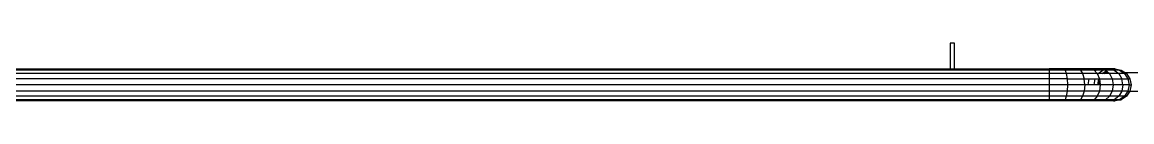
# Model space of a CAD drawing. Header units: metres. Extents: x 0 to 63075, y 0 to 44550.
# Drawn here: x 50634.7 to 50887.5, y 37008.4 to 37021.6 of the extents above; entities that cross this region are included whole.
import ezdxf

# ---------------------------------------------------------------- set-up
doc = ezdxf.new("R2010")
doc.units = ezdxf.units.M
doc.header["$LTSCALE"] = 75
for name, color, linetype in [('GSB', 7, 'Continuous'), ('ML6', 1, 'Continuous'), ('SL1', 8, 'Continuous')]:
    doc.layers.add(name, color=color, linetype=linetype)

# ---------------------------------------------------------------- blocks, each defined once
blk = doc.blocks.new('A$C6bae614f')
at = {"layer": 'SL1'}
for p, q in [((352763.5, 21351.9), (352757.1, 21351.9)), ((352757.1, 21351.9), (352757.1, 21312.8)), ((352763.5, 21312.8), (352763.5, 21351.9)), ((349135.6, 21313), (352907.1, 21312.8)), ((352907.1, 21311), (349135.6, 21311.1)), ((352907.1, 21305.7), (349135.6, 21305.8)), ((352929.4, 21312.8), (352907.1, 21312.8)), ((352907.1, 21312.8), (352907.1, 21311)), ((352907.1, 21311), (352907.1, 21305.7)), ((352931.5, 21311), (352907.1, 21311)), ((352998.8, 21305.7), (352907.1, 21305.7)), ((352907.1, 21305.7), (352907.1, 21297.8)), ((352950.5, 21312.8), (352929.4, 21312.8)), ((352929.4, 21312.8), (352931.5, 21311)), ((352931.5, 21311), (352933.2, 21305.7)), ((353005.6, 21311), (352931.5, 21311)), ((352933.2, 21305.7), (352934.4, 21297.8)), ((352969.5, 21312.8), (352950.5, 21312.8)), ((352950.5, 21312.8), (352954.6, 21311)), ((352954.6, 21311), (352958, 21305.7)), ((352958, 21305.7), (352960.3, 21297.8)), ((352969.5, 21312.8), (352975.3, 21311)), ((353004.6, 21312.8), (352969.5, 21312.8)), ((352980.2, 21305.7), (352975.3, 21311)), ((352976.5, 21309.7), (352978, 21311)), ((352980.2, 21305.7), (352983.5, 21297.8)), ((352981.7, 21305.7), (352988.8, 21311)), ((352985.3, 21312.8), (352992.6, 21311)), ((352987.8, 21305.7), (352993.9, 21309.9)), ((352989.9, 21305.7), (352994.9, 21309)), ((352997.4, 21306.9), (352991.8, 21306.9)), ((352992.6, 21311), (352998.8, 21305.7)), ((352997.2, 21312.8), (353005.6, 21311)), ((353012.8, 21305.7), (352998.8, 21305.7)), ((352998.8, 21305.7), (353002.9, 21297.8)), ((353007.1, 21312.8), (353004.6, 21312.8)), ((353004.6, 21312.8), (353013.7, 21311)), ((353013.7, 21311), (353005.6, 21311)), ((353005.6, 21311), (353012.8, 21305.7)), ((353007.1, 21312.8), (353016.5, 21311)), ((353021.5, 21305.7), (353012.8, 21305.7)), ((353012.8, 21305.7), (353017.5, 21297.8)), ((353013.7, 21311), (353021.5, 21305.7)), ((353013.7, 21311), (353016.5, 21311)), ((353016.5, 21311), (353024.4, 21305.7)), ((353021.5, 21305.7), (353024.4, 21305.7)), ((353021.5, 21305.7), (353026.6, 21297.8)), ((353072.7, 21306.9), (353022.5, 21306.9)), ((353024.4, 21305.7), (353029.7, 21297.8)), ((352907.1, 21297.8), (349135.6, 21297.9)), ((352907.1, 21288.4), (349135.6, 21288.6)), ((352934.4, 21297.8), (352907.1, 21297.8)), ((352907.1, 21297.8), (352907.1, 21288.4)), ((353019.2, 21288.4), (352907.1, 21288.4)), ((352907.1, 21288.4), (352907.1, 21279.1)), ((352934.4, 21297.8), (352960.3, 21297.8)), ((352934.4, 21297.8), (352934.8, 21288.4)), ((352934.8, 21288.4), (352934.4, 21279.1)), ((352960.3, 21297.8), (353002.9, 21297.8)), ((352961.1, 21288.4), (352960.3, 21297.8)), ((352961.1, 21288.4), (352960.3, 21279.1)), ((352966.2, 21288.4), (352967.7, 21297.8)), ((352975.3, 21288.4), (352976.9, 21297.8)), ((352980.8, 21288.4), (352982.7, 21297.8)), ((352982.7, 21288.4), (352983.9, 21294.5)), ((352983.5, 21297.8), (352984.7, 21288.4)), ((352984.7, 21288.4), (352983.5, 21279.1)), ((353002.9, 21297.8), (353026.6, 21297.8)), ((353002.9, 21297.8), (353004.4, 21288.4)), ((353004.4, 21288.4), (353002.9, 21279.1)), ((353019.2, 21288.4), (353017.5, 21297.8)), ((353019.2, 21288.4), (353017.5, 21279.1)), ((353028.4, 21288.4), (353019.2, 21288.4)), ((353026.6, 21297.8), (353028.4, 21288.4)), ((353026.6, 21297.8), (353029.7, 21297.8)), ((353028.4, 21288.4), (353026.6, 21279.1)), ((353028.4, 21288.4), (353031.5, 21288.4)), ((353029.7, 21297.8), (353031.5, 21288.4)), ((353031.5, 21288.4), (353029.7, 21279.1)), ((352907.1, 21279.1), (349135.6, 21279.2)), ((352907.1, 21271.2), (349135.6, 21271.3)), ((353002.9, 21279.1), (352907.1, 21279.1)), ((352907.1, 21279.1), (352907.1, 21271.2)), ((352998.8, 21271.2), (352907.1, 21271.2)), ((352907.1, 21271.2), (352907.1, 21265.9)), ((352933.2, 21271.2), (352931.5, 21265.9)), ((352934.4, 21279.1), (352933.2, 21271.2)), ((352958, 21271.2), (352954.6, 21265.9)), ((352960.3, 21279.1), (352958, 21271.2)), ((352980.2, 21271.2), (352975.3, 21265.9)), ((352983.5, 21279.1), (352980.2, 21271.2)), ((352998.8, 21271.2), (352992.6, 21265.9)), ((353002.9, 21279.1), (352998.8, 21271.2)), ((353012.8, 21271.2), (352998.8, 21271.2)), ((353017.5, 21279.1), (353002.9, 21279.1)), ((353012.8, 21271.2), (353005.6, 21265.9)), ((353017.5, 21279.1), (353012.8, 21271.2)), ((353021.5, 21271.2), (353012.8, 21271.2)), ((353021.5, 21271.2), (353013.7, 21265.9)), ((353024.4, 21271.2), (353016.5, 21265.9)), ((353026.6, 21279.1), (353017.5, 21279.1)), ((353026.6, 21279.1), (353021.5, 21271.2)), ((353021.5, 21271.2), (353024.4, 21271.2)), ((353029.7, 21279.1), (353024.4, 21271.2)), ((353026.6, 21279.1), (353029.7, 21279.1)), ((353075, 21278.4), (353029.2, 21278.4)), ((352907.1, 21265.9), (349135.6, 21266)), ((352907.1, 21264), (349135.6, 21264.2)), ((352907.1, 21265.9), (352907.1, 21264)), ((353013.7, 21265.9), (352907.1, 21265.9)), ((352969.5, 21264), (352907.1, 21264)), ((352931.5, 21265.9), (352929.4, 21264)), ((352954.6, 21265.9), (352950.5, 21264)), ((352975.3, 21265.9), (352969.5, 21264)), ((352985.3, 21264), (352969.5, 21264)), ((352992.6, 21265.9), (352985.3, 21264)), ((353004.6, 21264), (352985.3, 21264)), ((353005.6, 21265.9), (352997.2, 21264)), ((353013.7, 21265.9), (353004.6, 21264)), ((353004.6, 21264), (353007.1, 21264)), ((353016.5, 21265.9), (353007.1, 21264)), ((353013.7, 21265.9), (353016.5, 21265.9))]:
    blk.add_line(p, q, dxfattribs=at)
blk = doc.blocks.new('zw$15D4')
at = {"layer": 'ML6', "xscale": 0.2502808837766805, "yscale": 0.2502808837766805, "zscale": 0.2502808837766805}
blk.add_blockref('A$C6bae614f', (-85544.74, -3177.34), dxfattribs=at)

msp = doc.modelspace()

# ---------------------------------------------------------------- block references
at = {"layer": 'GSB', "xscale": 0.6000000000000068, "yscale": 0.6000000000000068, "zscale": 0.6000000000000068}
msp.add_blockref('zw$15D4', (49200, 35721.63), dxfattribs=at)

doc.saveas('drawing.dxf')
